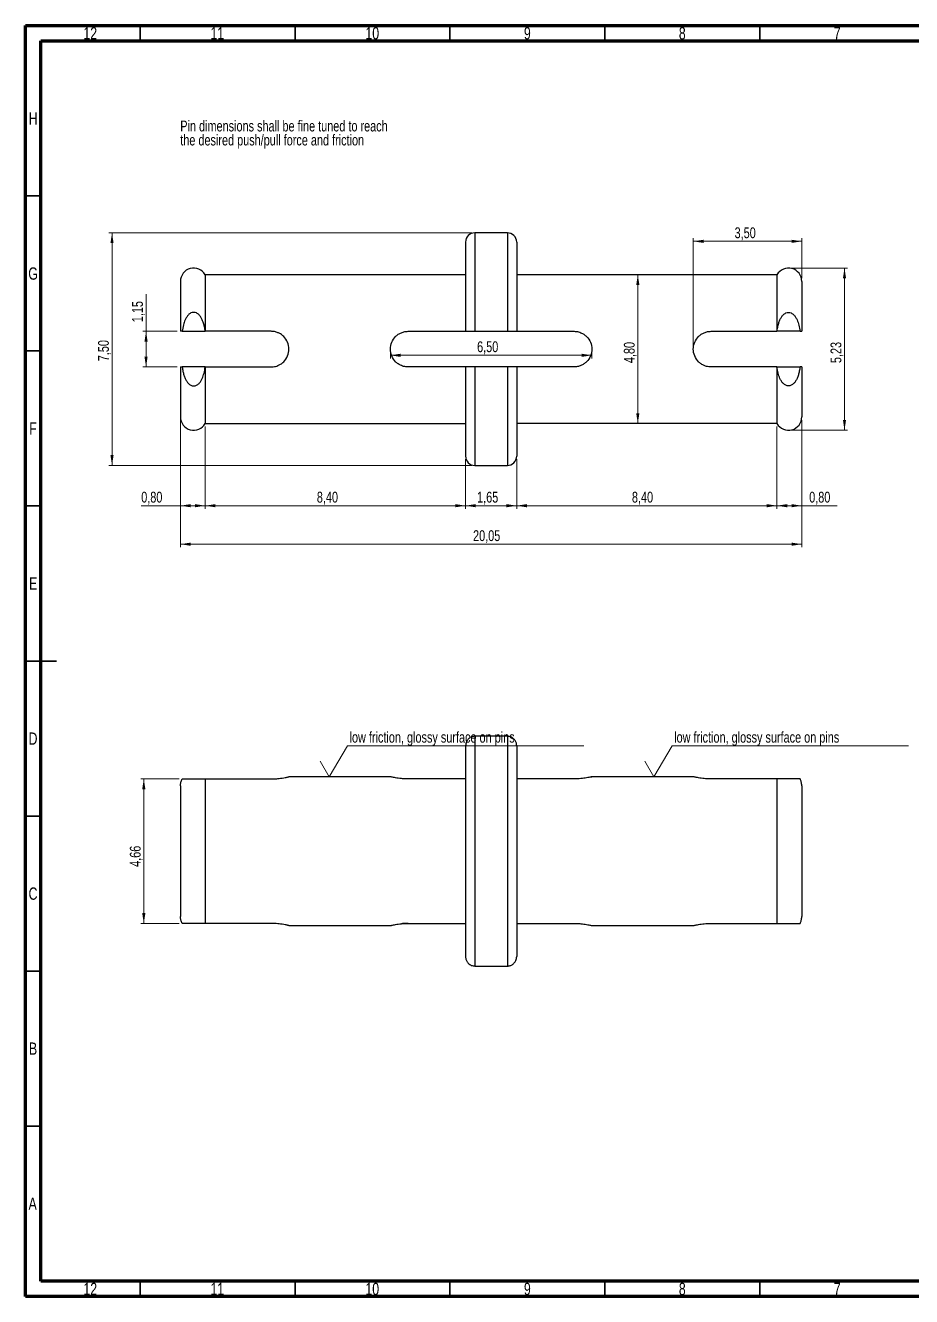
# Model space of a CAD drawing. Header units: millimetres. Extents: x 15 to 589, y 5 to 415.
# Drawn here: x 15 to 301, y 5 to 415 of the extents above; entities that cross this region are included whole.
import ezdxf

# ---------------------------------------------------------------- set-up
doc = ezdxf.new("R2010")
doc.units = ezdxf.units.MM
doc.styles.add('SLDTEXTSTYLE0', font='TXT', dxfattribs={"width": 0.75})
doc.dimstyles.new('SLDDIMSTYLE0', dxfattribs={"dimtxt": 3.5, "dimasz": 3.302, "dimexe": 0, "dimexo": 0.0625, "dimgap": 0.875, "dimtad": 1, "dimlfac": 0.1, "dimrnd": 1e-09, "dimzin": 12, "dimdsep": 46, "dimtxsty": 'SLDTEXTSTYLE0', "dimsah": 1, "dimcen": 0.09, "dimadec": 0, "dimazin": 3, "dimtfac": 1, "dimtofl": 0, "dimtmove": 0, "dimatfit": 3, "dimfxl": 0, "dimfrac": 2, "dimtolj": 1, "dimtzin": 12, "dimarcsym": 0})
doc.dimstyles.new('SLDDIMSTYLE1', dxfattribs={"dimtxt": 3.5, "dimasz": 3.302, "dimexe": 0, "dimexo": 0.0625, "dimgap": 0.875, "dimtad": 1, "dimlfac": 0.1, "dimrnd": 1e-09, "dimdsep": 46, "dimtxsty": 'SLDTEXTSTYLE0', "dimsah": 1, "dimcen": 0.09, "dimadec": 0, "dimazin": 2, "dimtfac": 1, "dimtofl": 0, "dimtmove": 0, "dimatfit": 3, "dimfxl": 0, "dimfrac": 2, "dimtolj": 1, "dimtzin": 12, "dimarcsym": 0})

# ---------------------------------------------------------------- blocks, each defined once
blk = doc.blocks.new('SW_NOTE_0')
at = {"color": 0, "linetype": 'Continuous', "lineweight": 0, "char_height": 3.5, "attachment_point": 1, "style": 'SLDTEXTSTYLE0'}
for s, insert in [('Pin dimensions shall be fine tuned to reach', (0, 4.51)), ('the desired push/pull force and friction', (0, -0.01))]:
    blk.add_mtext(s, dxfattribs=dict(at, insert=insert))
blk = doc.blocks.new('_D')
at = {"color": 7, "linetype": 'Continuous', "lineweight": 0}
for p, q in [((53.93, 316.34), (53.93, 328.33)), ((64.02, 316.34), (52.93, 316.34)), ((53.93, 316.34), (53.93, 304.84)), ((64.02, 304.84), (52.93, 304.84))]:
    blk.add_line(p, q, dxfattribs=at)
at = {"color": 7, "linetype": 'Continuous', "lineweight": 18}
for points in [[(53.93, 316.34), (53.42, 313.04), (54.43, 313.04)], [(53.93, 304.84), (54.43, 308.14), (53.42, 308.14)]]:
    blk.add_solid(points, dxfattribs=at)
at = {"color": 7, "linetype": 'Continuous', "lineweight": 18, "insert": (49.41, 319.27), "char_height": 3.5, "attachment_point": 1, "rotation": 90, "style": 'SLDTEXTSTYLE0'}
blk.add_mtext('1,15', dxfattribs=at)
blk = doc.blocks.new('_D_1')
at = {"color": 7, "linetype": 'Continuous', "lineweight": 0}
for p, q in [((65.02, 287.72), (65.02, 246.67)), ((265.52, 287.72), (265.52, 246.67)), ((65.02, 247.67), (265.52, 247.67))]:
    blk.add_line(p, q, dxfattribs=at)
at = {"color": 7, "linetype": 'Continuous', "lineweight": 18}
for points in [[(65.02, 247.67), (68.32, 247.16), (68.32, 248.18)], [(265.52, 247.67), (262.22, 248.18), (262.22, 247.16)]]:
    blk.add_solid(points, dxfattribs=at)
at = {"color": 7, "linetype": 'Continuous', "lineweight": 18, "insert": (159.45, 252.18), "char_height": 3.5, "attachment_point": 1, "style": 'SLDTEXTSTYLE0'}
blk.add_mtext('20,05', dxfattribs=at)
blk = doc.blocks.new('_D_2')
at = {"color": 7, "linetype": 'Continuous', "lineweight": 0}
for p, q in [((73.02, 285.59), (73.02, 259.09)), ((157.02, 275.09), (157.02, 259.09)), ((73.02, 260.09), (157.02, 260.09))]:
    blk.add_line(p, q, dxfattribs=at)
at = {"color": 7, "linetype": 'Continuous', "lineweight": 18}
for points in [[(73.02, 260.09), (76.32, 259.58), (76.32, 260.6)], [(157.02, 260.09), (153.72, 260.6), (153.72, 259.58)]]:
    blk.add_solid(points, dxfattribs=at)
at = {"color": 7, "linetype": 'Continuous', "lineweight": 18, "insert": (109.04, 264.6), "char_height": 3.5, "attachment_point": 1, "style": 'SLDTEXTSTYLE0'}
blk.add_mtext('8,40', dxfattribs=at)
blk = doc.blocks.new('_D_3')
at = {"color": 7, "linetype": 'Continuous', "lineweight": 0}
for p, q in [((157.02, 275.09), (157.02, 259.09)), ((173.52, 275.09), (173.52, 259.09)), ((157.02, 260.09), (173.52, 260.09))]:
    blk.add_line(p, q, dxfattribs=at)
at = {"color": 7, "linetype": 'Continuous', "lineweight": 18}
for points in [[(157.02, 260.09), (160.32, 259.58), (160.32, 260.6)], [(173.52, 260.09), (170.22, 260.6), (170.22, 259.58)]]:
    blk.add_solid(points, dxfattribs=at)
at = {"color": 7, "linetype": 'Continuous', "lineweight": 18, "insert": (160.75, 264.6), "char_height": 3.5, "attachment_point": 1, "style": 'SLDTEXTSTYLE0'}
blk.add_mtext('1,65', dxfattribs=at)
blk = doc.blocks.new('_D_4')
at = {"color": 7, "linetype": 'Continuous', "lineweight": 0}
for p, q in [((65.02, 287.72), (65.02, 259.09)), ((73.02, 285.59), (73.02, 259.09)), ((65.02, 260.09), (52.37, 260.09)), ((65.02, 260.09), (73.02, 260.09))]:
    blk.add_line(p, q, dxfattribs=at)
at = {"color": 7, "linetype": 'Continuous', "lineweight": 18}
for points in [[(65.02, 260.09), (68.32, 259.58), (68.32, 260.6)], [(73.02, 260.09), (69.72, 260.6), (69.72, 259.58)]]:
    blk.add_solid(points, dxfattribs=at)
at = {"color": 7, "linetype": 'Continuous', "lineweight": 18, "insert": (52.37, 264.6), "char_height": 3.5, "attachment_point": 1, "style": 'SLDTEXTSTYLE0'}
blk.add_mtext('0,80', dxfattribs=at)
blk = doc.blocks.new('_D_5')
at = {"color": 7, "linetype": 'Continuous', "lineweight": 0}
for p, q in [((257.52, 285.59), (257.52, 259.09)), ((173.52, 275.09), (173.52, 259.09)), ((173.52, 260.09), (257.52, 260.09))]:
    blk.add_line(p, q, dxfattribs=at)
at = {"color": 7, "linetype": 'Continuous', "lineweight": 18}
for points in [[(173.52, 260.09), (176.82, 259.58), (176.82, 260.6)], [(257.52, 260.09), (254.22, 260.6), (254.22, 259.58)]]:
    blk.add_solid(points, dxfattribs=at)
at = {"color": 7, "linetype": 'Continuous', "lineweight": 18, "insert": (210.71, 264.6), "char_height": 3.5, "attachment_point": 1, "style": 'SLDTEXTSTYLE0'}
blk.add_mtext('8,40', dxfattribs=at)
blk = doc.blocks.new('_D_6')
at = {"color": 7, "linetype": 'Continuous', "lineweight": 0}
for p, q in [((265.52, 287.72), (265.52, 259.09)), ((257.52, 285.59), (257.52, 259.09)), ((257.52, 260.09), (265.52, 260.09)), ((265.52, 260.09), (276.96, 260.09))]:
    blk.add_line(p, q, dxfattribs=at)
at = {"color": 7, "linetype": 'Continuous', "lineweight": 18}
for points in [[(257.52, 260.09), (260.82, 259.58), (260.82, 260.6)], [(265.52, 260.09), (262.22, 260.6), (262.22, 259.58)]]:
    blk.add_solid(points, dxfattribs=at)
at = {"color": 7, "linetype": 'Continuous', "lineweight": 18, "insert": (267.91, 264.6), "char_height": 3.5, "attachment_point": 1, "style": 'SLDTEXTSTYLE0'}
blk.add_mtext('0,80', dxfattribs=at)
blk = doc.blocks.new('_D_7')
at = {"color": 7, "linetype": 'Continuous', "lineweight": 0}
for p, q in [((159.02, 348.09), (41.95, 348.09)), ((42.95, 348.09), (42.95, 273.09)), ((159.02, 273.09), (41.95, 273.09))]:
    blk.add_line(p, q, dxfattribs=at)
at = {"color": 7, "linetype": 'Continuous', "lineweight": 18}
for points in [[(42.95, 348.09), (42.44, 344.79), (43.45, 344.79)], [(42.95, 273.09), (43.45, 276.39), (42.44, 276.39)]]:
    blk.add_solid(points, dxfattribs=at)
at = {"color": 7, "linetype": 'Continuous', "lineweight": 18, "insert": (38.43, 306.68), "char_height": 3.5, "attachment_point": 1, "rotation": 90, "style": 'SLDTEXTSTYLE0'}
blk.add_mtext('7,50', dxfattribs=at)
blk = doc.blocks.new('_D_8')
at = {"color": 7, "linetype": 'Continuous', "lineweight": 0}
blk.add_line((212.61, 334.59), (212.61, 286.59), dxfattribs=at)
at = {"color": 7, "linetype": 'Continuous', "lineweight": 18}
for points in [[(212.61, 334.59), (212.1, 331.29), (213.12, 331.29)], [(212.61, 286.59), (213.12, 289.89), (212.1, 289.89)]]:
    blk.add_solid(points, dxfattribs=at)
at = {"color": 7, "linetype": 'Continuous', "lineweight": 18, "insert": (208.1, 306.08), "char_height": 3.5, "attachment_point": 1, "rotation": 90, "style": 'SLDTEXTSTYLE0'}
blk.add_mtext('4,80', dxfattribs=at)
blk = doc.blocks.new('_D_9')
at = {"color": 7, "linetype": 'Continuous', "lineweight": 0}
for p, q in [((262.24, 336.74), (280.3, 336.74)), ((279.3, 336.74), (279.3, 284.44)), ((262.24, 284.44), (280.3, 284.44))]:
    blk.add_line(p, q, dxfattribs=at)
at = {"color": 7, "linetype": 'Continuous', "lineweight": 18}
for points in [[(279.3, 336.74), (278.8, 333.44), (279.81, 333.44)], [(279.3, 284.44), (279.81, 287.74), (278.8, 287.74)]]:
    blk.add_solid(points, dxfattribs=at)
at = {"color": 7, "linetype": 'Continuous', "lineweight": 18, "insert": (274.79, 306.08), "char_height": 3.5, "attachment_point": 1, "rotation": 90, "style": 'SLDTEXTSTYLE0'}
blk.add_mtext('5,23', dxfattribs=at)
blk = doc.blocks.new('_D_10')
at = {"color": 7, "linetype": 'Continuous', "lineweight": 0}
for p, q in [((230.52, 311.59), (230.52, 346.36)), ((230.52, 345.36), (265.52, 345.36)), ((265.52, 333.45), (265.52, 346.36))]:
    blk.add_line(p, q, dxfattribs=at)
at = {"color": 7, "linetype": 'Continuous', "lineweight": 18}
for points in [[(230.52, 345.36), (233.82, 344.85), (233.82, 345.87)], [(265.52, 345.36), (262.22, 345.87), (262.22, 344.85)]]:
    blk.add_solid(points, dxfattribs=at)
at = {"color": 7, "linetype": 'Continuous', "lineweight": 18, "insert": (243.84, 349.87), "char_height": 3.5, "attachment_point": 1, "style": 'SLDTEXTSTYLE0'}
blk.add_mtext('3,50', dxfattribs=at)
blk = doc.blocks.new('_D_11')
at = {"color": 7, "linetype": 'Continuous', "lineweight": 0}
for p, q in [((132.77, 309.59), (132.77, 307.6)), ((132.77, 308.6), (197.77, 308.6)), ((197.77, 309.59), (197.77, 307.6))]:
    blk.add_line(p, q, dxfattribs=at)
at = {"color": 7, "linetype": 'Continuous', "lineweight": 18}
for points in [[(132.77, 308.6), (136.07, 308.09), (136.07, 309.11)], [(197.77, 308.6), (194.47, 309.11), (194.47, 308.09)]]:
    blk.add_solid(points, dxfattribs=at)
at = {"color": 7, "linetype": 'Continuous', "lineweight": 18, "insert": (160.75, 313.11), "char_height": 3.5, "attachment_point": 1, "style": 'SLDTEXTSTYLE0'}
blk.add_mtext('6,50', dxfattribs=at)
blk = doc.blocks.new('_D_12')
at = {"color": 7, "linetype": 'Continuous', "lineweight": 0}
for p, q in [((64.59, 171.97), (52.2, 171.97)), ((53.2, 171.97), (53.2, 125.36)), ((64.59, 125.36), (52.2, 125.36))]:
    blk.add_line(p, q, dxfattribs=at)
at = {"color": 7, "linetype": 'Continuous', "lineweight": 18}
for points in [[(53.2, 171.97), (52.69, 168.66), (53.71, 168.66)], [(53.2, 125.36), (53.71, 128.67), (52.69, 128.67)]]:
    blk.add_solid(points, dxfattribs=at)
at = {"color": 7, "linetype": 'Continuous', "lineweight": 18, "insert": (48.69, 143.59), "char_height": 3.5, "attachment_point": 1, "rotation": 90, "style": 'SLDTEXTSTYLE0'}
blk.add_mtext('4,66', dxfattribs=at)
blk = doc.blocks.new('SW_SFSYMBOL_0')
at = {"color": 0, "linetype": 'Continuous', "lineweight": 0}
for p, q in [((-6.54, -10), (-0.65, 0)), ((-0.65, 0), (75.56, 0)), ((-6.54, -10), (-9.49, -5))]:
    blk.add_line(p, q, dxfattribs=at)
at = {"color": 0, "linetype": 'Continuous', "lineweight": 0, "insert": (0, 4.51), "char_height": 3.5, "attachment_point": 1, "style": 'SLDTEXTSTYLE0'}
blk.add_mtext('low friction, glossy surface on pins', dxfattribs=at)
blk = doc.blocks.new('SW_SFSYMBOL_1')
at = {"color": 0, "linetype": 'Continuous', "lineweight": 0}
for p, q in [((-6.54, -10), (-0.65, 0)), ((-0.65, 0), (75.56, 0)), ((-6.54, -10), (-9.49, -5))]:
    blk.add_line(p, q, dxfattribs=at)
at = {"color": 0, "linetype": 'Continuous', "lineweight": 0, "insert": (0, 4.51), "char_height": 3.5, "attachment_point": 1, "style": 'SLDTEXTSTYLE0'}
blk.add_mtext('low friction, glossy surface on pins', dxfattribs=at)

msp = doc.modelspace()

# ---------------------------------------------------------------- linework, layer by layer
at = {"color": 7, "linetype": 'Continuous', "lineweight": 70}
for p, q in [((15, 5), (15, 415)), ((15, 415), (589, 415)), ((20, 10), (20, 410)), ((20, 410), (584, 410)), ((584, 10), (20, 10)), ((589, 5), (15, 5))]:
    msp.add_line(p, q, dxfattribs=at)
at = {"color": 7, "linetype": 'Continuous', "lineweight": 35}
for p, q in [((52, 410), (52, 415)), ((102, 410), (102, 415)), ((152, 410), (152, 415)), ((202, 410), (202, 415)), ((252, 410), (252, 415)), ((20, 360), (15, 360)), ((20, 310), (15, 310)), ((20, 260), (15, 260)), ((15, 210), (25, 210)), ((20, 210), (15, 210)), ((20, 160), (15, 160)), ((20, 110), (15, 110)), ((20, 60), (15, 60)), ((52, 10), (52, 5)), ((102, 10), (102, 5)), ((152, 10), (152, 5)), ((202, 10), (202, 5)), ((252, 10), (252, 5))]:
    msp.add_line(p, q, dxfattribs=at)
at = {"color": 7, "linetype": 'Continuous', "lineweight": 25}
for p, q in [((157.022, 345.089), (157.022, 316.339)), ((170.522, 348.089), (160.022, 348.089)), ((173.522, 345.089), (173.522, 316.339)), ((65.022, 332.454), (65.022, 316.339)), ((157.022, 334.589), (73.022, 334.589)), ((73.022, 334.589), (73.022, 316.339)), ((257.522, 334.589), (173.522, 334.589)), ((257.522, 334.589), (257.522, 316.339)), ((265.522, 332.454), (265.522, 316.339)), ((65.591, 316.339), (73.022, 316.339)), ((94.272, 316.339), (73.022, 316.339)), ((138.522, 316.339), (157.022, 316.339)), ((160.022, 316.339), (170.522, 316.339)), ((173.522, 316.339), (192.022, 316.339)), ((236.272, 316.339), (257.522, 316.339)), ((264.952, 316.339), (257.522, 316.339)), ((65.022, 304.839), (65.022, 288.724)), ((73.022, 304.839), (65.591, 304.839)), ((73.022, 304.839), (73.022, 286.589)), ((73.022, 304.839), (94.272, 304.839)), ((157.022, 304.839), (138.522, 304.839)), ((157.022, 304.839), (157.022, 276.089)), ((170.522, 304.839), (160.022, 304.839)), ((173.522, 304.839), (173.522, 276.089)), ((192.022, 304.839), (173.522, 304.839)), ((257.522, 304.839), (236.272, 304.839)), ((257.522, 304.839), (257.522, 286.589)), ((257.522, 304.839), (264.952, 304.839)), ((265.522, 304.839), (265.522, 288.724)), ((73.022, 286.589), (157.022, 286.589)), ((257.522, 286.589), (173.522, 286.589)), ((160.022, 273.089), (170.522, 273.089)), ((160.022, 185.722), (160.022, 111.609)), ((170.522, 185.722), (160.022, 185.722)), ((170.522, 185.722), (170.522, 111.609)), ((157.022, 182.683), (157.022, 114.648)), ((173.522, 182.683), (173.522, 114.648)), ((132.772, 172.665), (100.022, 172.665)), ((230.522, 172.665), (197.772, 172.665)), ((65.022, 169.761), (65.022, 127.57)), ((73.022, 171.966), (73.022, 148.665)), ((73.022, 171.966), (94.272, 171.966)), ((157.022, 171.966), (138.522, 171.966)), ((192.022, 171.966), (173.522, 171.966)), ((257.522, 171.966), (236.272, 171.966)), ((257.522, 171.966), (257.522, 148.665)), ((265.522, 169.761), (265.522, 127.57)), ((73.022, 148.665), (73.022, 125.364)), ((257.522, 148.665), (257.522, 125.364)), ((94.272, 125.364), (73.022, 125.364)), ((100.022, 124.665), (132.772, 124.665)), ((138.522, 125.364), (157.022, 125.364)), ((173.522, 125.364), (192.022, 125.364)), ((197.772, 124.665), (230.522, 124.665)), ((236.272, 125.364), (257.522, 125.364)), ((160.022, 111.609), (170.522, 111.609))]:
    msp.add_line(p, q, dxfattribs=at)
at = {"color": 8, "linetype": 'Continuous', "lineweight": 25}
for p, q in [((160.022, 348.089), (160.022, 316.339)), ((170.522, 348.089), (170.522, 316.339)), ((160.022, 304.839), (160.022, 273.089)), ((170.522, 304.839), (170.522, 273.089))]:
    msp.add_line(p, q, dxfattribs=at)
at = {"color": 7, "linetype": 'Continuous', "lineweight": 25}
for centre, radius, start, end in [((160.022, 345.089), 3, 90, 180), ((170.522, 345.089), 3, 0, 90), ((69.307, 332.454), 4.285, 29.8831, 180), ((261.237, 332.454), 4.285, 0, 150.1169), ((69.307, 288.724), 4.285, 180, 330.1169), ((261.237, 288.724), 4.285, 209.8831, 0), ((160.022, 276.089), 3, 180, 270), ((170.522, 276.089), 3, 270, 0)]:
    msp.add_arc(centre, radius, start, end, dxfattribs=at)
for points, knots in [([(73.022, 316.339), (72.948, 316.812), (72.81, 317.702), (72.495, 318.937), (72.1, 320.013), (71.626, 320.92), (71.017, 321.708), (70.257, 322.297), (69.309, 322.533), (68.358, 322.299), (67.599, 321.71), (66.988, 320.922), (66.421, 319.833), (65.905, 318.285), (65.703, 317.028), (65.591, 316.339)], [0, 0, 0, 0, 0.093212, 0.1756604, 0.2480611, 0.3163841, 0.3744484, 0.441262, 0.5000486, 0.5584592, 0.625662, 0.6833806, 0.7520503, 0.8640627, 1, 1, 1, 1]), ([(257.522, 316.339), (257.591, 316.792), (257.725, 317.663), (258.035, 318.899), (258.433, 319.994), (258.916, 320.919), (259.525, 321.707), (260.287, 322.296), (261.237, 322.535), (262.186, 322.296), (262.949, 321.707), (263.558, 320.919), (264.136, 319.809), (264.644, 318.261), (264.845, 317.005), (264.952, 316.339)], [0, 0, 0, 0, 0.0892853, 0.1718107, 0.2480723, 0.3160017, 0.3744757, 0.4413542, 0.500058, 0.5587308, 0.6256411, 0.6840861, 0.7520446, 0.8686534, 1, 1, 1, 1]), ([(65.591, 316.339), (65.503, 316.339), (65.329, 316.339), (65.153, 316.339), (65.041, 316.339), (65.028, 316.339), (65.022, 316.339)], [0, 0, 0, 0, 0.250831, 0.4983411, 0.7466909, 1, 1, 1, 1]), ([(94.272, 304.839), (94.513, 304.848), (95.007, 304.866), (95.749, 305.016), (96.533, 305.278), (97.435, 305.743), (98.616, 306.679), (99.72, 308.324), (100.173, 310.589), (99.72, 312.854), (98.616, 314.498), (97.435, 315.436), (96.421, 315.955), (95.393, 316.277), (94.638, 316.319), (94.272, 316.339)], [0, 0, 0, 0, 0.04013325, 0.0819044, 0.12534801, 0.17750215, 0.25069237, 0.37545354, 0.50005879, 0.62466404, 0.74942521, 0.82259715, 0.87476963, 0.93923047, 1, 1, 1, 1]), ([(138.522, 304.839), (138.27, 304.848), (137.767, 304.867), (137.026, 305.02), (136.194, 305.303), (135.303, 305.778), (134.144, 306.732), (133.073, 308.324), (132.621, 310.589), (133.073, 312.854), (134.143, 314.445), (135.303, 315.401), (136.304, 315.931), (137.389, 316.276), (138.144, 316.318), (138.522, 316.339)], [0, 0, 0, 0, 0.0418561, 0.0833853, 0.1253478, 0.1878592, 0.250712, 0.3754632, 0.5000585, 0.6246537, 0.7494049, 0.8122294, 0.8747691, 0.9374303, 1, 1, 1, 1]), ([(157.022, 316.339), (157.031, 316.339), (157.049, 316.34), (157.185, 316.34), (157.378, 316.34), (157.616, 316.34), (158.059, 316.339), (158.844, 316.34), (159.633, 316.339), (160.022, 316.339)], [0, 0, 0, 0, 0.1151256, 0.2228567, 0.3231838, 0.4161034, 0.5016193, 0.754731, 1, 1, 1, 1]), ([(170.522, 316.339), (170.676, 316.339), (170.986, 316.339), (171.442, 316.339), (171.882, 316.339), (172.292, 316.339), (172.805, 316.339), (173.374, 316.341), (173.469, 316.34), (173.522, 316.339)], [0, 0, 0, 0, 0.0977135, 0.1966303, 0.2968041, 0.398284, 0.5011137, 0.7277386, 1, 1, 1, 1]), ([(192.022, 316.339), (192.274, 316.33), (192.776, 316.311), (193.518, 316.158), (194.349, 315.875), (195.24, 315.401), (196.4, 314.446), (197.47, 312.854), (197.922, 310.589), (197.47, 308.324), (196.4, 306.733), (195.24, 305.777), (194.24, 305.247), (193.154, 304.902), (192.399, 304.86), (192.022, 304.839)], [0, 0, 0, 0, 0.0418561, 0.0833853, 0.1253478, 0.1878592, 0.250712, 0.3754632, 0.5000585, 0.6246537, 0.7494049, 0.8122294, 0.8747691, 0.9374303, 1, 1, 1, 1]), ([(236.272, 304.839), (236.02, 304.848), (235.517, 304.867), (234.776, 305.02), (233.944, 305.303), (233.053, 305.778), (231.894, 306.732), (230.823, 308.324), (230.371, 310.589), (230.823, 312.854), (231.893, 314.445), (233.053, 315.401), (234.054, 315.931), (235.139, 316.276), (235.894, 316.318), (236.272, 316.339)], [0, 0, 0, 0, 0.0418561, 0.0833853, 0.1253478, 0.1878592, 0.250712, 0.3754632, 0.5000585, 0.6246537, 0.7494049, 0.8122294, 0.8747691, 0.9374303, 1, 1, 1, 1]), ([(264.952, 316.339), (265.035, 316.339), (265.203, 316.339), (265.379, 316.34), (265.499, 316.339), (265.514, 316.339), (265.522, 316.339)], [0, 0, 0, 0, 0.2356233, 0.4808643, 0.7356797, 1, 1, 1, 1]), ([(65.022, 304.839), (65.028, 304.839), (65.041, 304.839), (65.153, 304.839), (65.329, 304.839), (65.503, 304.839), (65.591, 304.839)], [0, 0, 0, 0, 0.25330909, 0.50165893, 0.74916895, 1, 1, 1, 1]), ([(65.591, 304.839), (65.665, 304.367), (65.803, 303.476), (66.118, 302.241), (66.513, 301.165), (66.987, 300.258), (67.597, 299.471), (68.356, 298.881), (69.305, 298.645), (70.255, 298.879), (71.014, 299.468), (71.625, 300.256), (72.192, 301.345), (72.708, 302.894), (72.91, 304.15), (73.022, 304.839)], [0, 0, 0, 0, 0.093212, 0.1756604, 0.2480611, 0.3163841, 0.3744484, 0.441262, 0.5000486, 0.5584592, 0.625662, 0.6833806, 0.7520503, 0.8640627, 1, 1, 1, 1]), ([(160.022, 304.839), (159.868, 304.839), (159.558, 304.839), (159.101, 304.839), (158.662, 304.839), (158.251, 304.839), (157.739, 304.839), (157.17, 304.837), (157.074, 304.838), (157.022, 304.839)], [0, 0, 0, 0, 0.0977135, 0.19663033, 0.29680412, 0.39828401, 0.50111367, 0.72773857, 1, 1, 1, 1]), ([(173.522, 304.839), (173.512, 304.839), (173.495, 304.839), (173.358, 304.838), (173.165, 304.838), (172.927, 304.839), (172.484, 304.839), (171.7, 304.839), (170.91, 304.839), (170.522, 304.839)], [0, 0, 0, 0, 0.1151256, 0.2228567, 0.3231838, 0.4161034, 0.5016193, 0.754731, 1, 1, 1, 1]), ([(264.952, 304.839), (264.882, 304.386), (264.749, 303.515), (264.439, 302.279), (264.041, 301.185), (263.558, 300.259), (262.949, 299.471), (262.186, 298.882), (261.237, 298.644), (260.288, 298.882), (259.525, 299.471), (258.916, 300.259), (258.338, 301.369), (257.83, 302.917), (257.628, 304.173), (257.522, 304.839)], [0, 0, 0, 0, 0.0892853, 0.1718107, 0.2480723, 0.3160017, 0.3744757, 0.4413542, 0.500058, 0.5587308, 0.6256411, 0.6840861, 0.7520446, 0.8686534, 1, 1, 1, 1]), ([(265.522, 304.839), (265.514, 304.839), (265.499, 304.839), (265.379, 304.839), (265.203, 304.839), (265.035, 304.839), (264.952, 304.839)], [0, 0, 0, 0, 0.2643203, 0.51913568, 0.76437667, 1, 1, 1, 1]), ([(160.022, 185.722), (159.868, 185.715), (159.558, 185.701), (159.101, 185.587), (158.662, 185.406), (158.251, 185.153), (157.739, 184.707), (157.17, 183.907), (157.074, 183.115), (157.022, 182.683)], [0, 0, 0, 0, 0.0977135, 0.19663033, 0.29680412, 0.39828401, 0.50111367, 0.72773857, 1, 1, 1, 1]), ([(173.522, 182.683), (173.512, 182.864), (173.495, 183.216), (173.358, 183.71), (173.165, 184.144), (172.927, 184.516), (172.484, 185.031), (171.7, 185.587), (170.91, 185.677), (170.522, 185.722)], [0, 0, 0, 0, 0.1151256, 0.2228567, 0.3231838, 0.4161034, 0.5016193, 0.754731, 1, 1, 1, 1]), ([(94.272, 171.966), (94.513, 171.969), (95.007, 171.973), (95.749, 172.01), (96.533, 172.07), (97.435, 172.176), (98.368, 172.318), (99.115, 172.46), (99.635, 172.575), (99.959, 172.649), (100.001, 172.66), (100.022, 172.665)], [0, 0, 0, 0, 0.0800623, 0.163392, 0.2500581, 0.354101, 0.500109, 0.644229, 0.7501631, 0.8784585, 1, 1, 1, 1]), ([(138.522, 171.966), (138.27, 171.969), (137.767, 171.973), (137.026, 172.01), (136.194, 172.077), (135.303, 172.181), (134.432, 172.318), (133.71, 172.455), (133.181, 172.57), (132.835, 172.65), (132.793, 172.66), (132.772, 172.665)], [0, 0, 0, 0, 0.0834927, 0.1663335, 0.2500385, 0.3747336, 0.5001097, 0.6252133, 0.7501775, 0.8752163, 1, 1, 1, 1]), ([(197.332, 172.564), (197.42, 172.584), (197.596, 172.623), (197.739, 172.657), (197.796, 172.671), (197.699, 172.647), (197.258, 172.545), (196.4, 172.364), (195.24, 172.181), (194.24, 172.065), (193.154, 171.982), (192.399, 171.971), (192.022, 171.966)], [0, 0, 0, 0, 0.0670397, 0.1334104, 0.2002697, 0.3001633, 0.400351, 0.5996521, 0.7000198, 0.7999325, 0.9000394, 1, 1, 1, 1]), ([(236.272, 171.966), (236.02, 171.969), (235.517, 171.973), (234.776, 172.01), (233.944, 172.077), (233.053, 172.181), (232.182, 172.318), (231.46, 172.455), (230.931, 172.57), (230.585, 172.65), (230.543, 172.66), (230.522, 172.665)], [0, 0, 0, 0, 0.0834927, 0.1663335, 0.2500385, 0.3747336, 0.5001097, 0.6252133, 0.7501775, 0.8752163, 1, 1, 1, 1]), ([(65.022, 169.761), (65.028, 169.955), (65.041, 170.341), (65.153, 170.906), (65.329, 171.454), (65.503, 171.795), (65.591, 171.966)], [0, 0, 0, 0, 0.25330909, 0.50165893, 0.74916895, 1, 1, 1, 1]), ([(65.591, 171.966), (65.665, 171.966), (65.803, 171.966), (66.118, 171.966), (66.513, 171.966), (66.987, 171.966), (67.597, 171.966), (68.356, 171.966), (69.305, 171.966), (70.255, 171.966), (71.014, 171.966), (71.625, 171.966), (72.192, 171.966), (72.708, 171.966), (72.91, 171.966), (73.022, 171.966)], [0, 0, 0, 0, 0.093212, 0.1756604, 0.2480611, 0.3163841, 0.3744484, 0.441262, 0.5000486, 0.5584592, 0.625662, 0.6833806, 0.7520503, 0.8640627, 1, 1, 1, 1]), ([(264.952, 171.966), (264.882, 171.966), (264.749, 171.965), (264.439, 171.963), (264.041, 171.968), (263.558, 171.967), (262.949, 171.967), (262.186, 171.968), (261.237, 171.966), (260.288, 171.968), (259.525, 171.967), (258.916, 171.967), (258.338, 171.968), (257.83, 171.962), (257.628, 171.965), (257.522, 171.966)], [0, 0, 0, 0, 0.0892853, 0.1718107, 0.2480723, 0.3160017, 0.3744757, 0.4413542, 0.500058, 0.5587308, 0.6256411, 0.6840861, 0.7520446, 0.8686534, 1, 1, 1, 1]), ([(265.522, 169.761), (265.514, 169.964), (265.499, 170.362), (265.379, 170.938), (265.203, 171.476), (265.035, 171.805), (264.952, 171.966)], [0, 0, 0, 0, 0.2643203, 0.51913568, 0.76437667, 1, 1, 1, 1]), ([(65.591, 125.364), (65.503, 125.536), (65.329, 125.876), (65.153, 126.424), (65.041, 126.99), (65.028, 127.375), (65.022, 127.57)], [0, 0, 0, 0, 0.250831, 0.4983411, 0.7466909, 1, 1, 1, 1]), ([(264.952, 125.364), (265.035, 125.525), (265.203, 125.854), (265.379, 126.392), (265.499, 126.968), (265.514, 127.367), (265.522, 127.57)], [0, 0, 0, 0, 0.2356233, 0.4808643, 0.7356797, 1, 1, 1, 1]), ([(73.022, 125.364), (72.948, 125.364), (72.81, 125.364), (72.495, 125.364), (72.1, 125.364), (71.626, 125.364), (71.017, 125.364), (70.257, 125.364), (69.309, 125.364), (68.358, 125.364), (67.599, 125.364), (66.988, 125.364), (66.421, 125.364), (65.905, 125.364), (65.703, 125.364), (65.591, 125.364)], [0, 0, 0, 0, 0.093212, 0.1756604, 0.2480611, 0.3163841, 0.3744484, 0.441262, 0.5000486, 0.5584592, 0.625662, 0.6833806, 0.7520503, 0.8640627, 1, 1, 1, 1]), ([(100.022, 124.665), (100.013, 124.667), (99.995, 124.672), (99.845, 124.708), (99.58, 124.767), (99.114, 124.871), (98.369, 125.013), (97.435, 125.155), (96.421, 125.272), (95.393, 125.348), (94.638, 125.359), (94.272, 125.364)], [0, 0, 0, 0, 0.0803118, 0.1636468, 0.2500713, 0.3559668, 0.5001254, 0.646097, 0.7501765, 0.8787701, 1, 1, 1, 1]), ([(132.772, 124.665), (132.781, 124.668), (132.799, 124.672), (132.953, 124.708), (133.236, 124.773), (133.71, 124.876), (134.431, 125.012), (135.303, 125.15), (136.304, 125.266), (137.389, 125.348), (138.144, 125.359), (138.522, 125.364)], [0, 0, 0, 0, 0.0834311, 0.1663016, 0.2500572, 0.3749649, 0.5001246, 0.6254441, 0.7501952, 0.8751889, 1, 1, 1, 1]), ([(138.522, 125.364), (138.27, 125.362), (137.768, 125.357), (137.024, 125.321), (136.554, 125.28), (136.317, 125.26)], [0, 0, 0, 0, 0.3339194, 0.6652314, 1, 1, 1, 1]), ([(192.022, 125.364), (192.274, 125.362), (192.776, 125.357), (193.518, 125.32), (194.349, 125.254), (195.24, 125.15), (196.112, 125.012), (196.834, 124.876), (197.363, 124.761), (197.709, 124.681), (197.751, 124.67), (197.772, 124.665)], [0, 0, 0, 0, 0.08349272, 0.16633348, 0.25003851, 0.37473359, 0.50010966, 0.62521325, 0.75017752, 0.87521635, 1, 1, 1, 1]), ([(230.522, 124.665), (230.531, 124.668), (230.549, 124.672), (230.703, 124.708), (230.986, 124.773), (231.46, 124.876), (232.181, 125.012), (233.053, 125.15), (234.054, 125.266), (235.139, 125.348), (235.894, 125.359), (236.272, 125.364)], [0, 0, 0, 0, 0.0834311, 0.1663016, 0.2500572, 0.3749649, 0.5001246, 0.6254441, 0.7501952, 0.8751889, 1, 1, 1, 1]), ([(257.522, 125.364), (257.591, 125.365), (257.725, 125.366), (258.035, 125.367), (258.433, 125.362), (258.916, 125.364), (259.525, 125.363), (260.287, 125.363), (261.237, 125.365), (262.186, 125.363), (262.949, 125.363), (263.558, 125.364), (264.136, 125.362), (264.644, 125.368), (264.845, 125.366), (264.952, 125.364)], [0, 0, 0, 0, 0.08928528, 0.17181074, 0.24807231, 0.31600171, 0.37447574, 0.44135417, 0.50005801, 0.5587308, 0.62564111, 0.68408606, 0.75204461, 0.86865337, 1, 1, 1, 1]), ([(157.022, 114.648), (157.031, 114.466), (157.049, 114.115), (157.185, 113.62), (157.378, 113.186), (157.616, 112.814), (158.059, 112.299), (158.844, 111.743), (159.633, 111.653), (160.022, 111.609)], [0, 0, 0, 0, 0.1151256, 0.2228567, 0.3231838, 0.4161034, 0.5016193, 0.754731, 1, 1, 1, 1]), ([(170.522, 111.609), (170.676, 111.616), (170.986, 111.63), (171.442, 111.743), (171.882, 111.924), (172.292, 112.177), (172.805, 112.623), (173.374, 113.424), (173.469, 114.216), (173.522, 114.648)], [0, 0, 0, 0, 0.0977135, 0.1966303, 0.2968041, 0.398284, 0.5011137, 0.7277386, 1, 1, 1, 1])]:
    msp.add_open_spline(points, degree=3, knots=knots, dxfattribs=at)

# ---------------------------------------------------------------- block references
at = {"color": 7, "linetype": 'Continuous', "lineweight": 0}
for name, p in [('SW_NOTE_0', (64.97, 379.798)), ('SW_SFSYMBOL_1', (119.599, 182.665)), ('SW_SFSYMBOL_0', (224.346, 182.665))]:
    msp.add_blockref(name, p, dxfattribs=at)

# ---------------------------------------------------------------- texts
at = {"color": 7, "linetype": 'Continuous', "lineweight": 0, "attachment_point": 2, "style": 'SLDTEXTSTYLE0'}
for s, insert, char_height in [('12', (35.92, 414.452), 3.9687), ('11', (76.92, 414.452), 3.9687), ('10', (126.92, 414.452), 3.9687), ('9', (176.96, 414.452), 3.969), ('8', (226.96, 414.452), 3.969), ('7', (276.96, 414.452), 3.969), ('H', (17.49, 386.952), 3.969), ('G', (17.487, 336.952), 3.969), ('F', (17.458, 286.952), 3.969), ('E', (17.508, 236.952), 3.969), ('D', (17.453, 186.952), 3.969), ('C', (17.459, 136.952), 3.969), ('B', (17.471, 86.952), 3.969), ('A', (17.34, 36.952), 3.969), ('12', (35.92, 9.452), 3.9687), ('11', (76.92, 9.452), 3.9687), ('10', (126.92, 9.452), 3.9687), ('9', (176.96, 9.452), 3.969), ('8', (226.96, 9.452), 3.969), ('7', (276.96, 9.452), 3.969)]:
    msp.add_mtext(s, dxfattribs=dict(at, insert=insert, char_height=char_height))

# ---------------------------------------------------------------- dimensions: what is measured, and where the dimension line sits
at = {"color": 7, "linetype": 'Continuous', "lineweight": 18}
for base, p1, p2, dimstyle, picture, middle in [((265.522, 345.361), (230.522, 310.589), (265.522, 332.454), 'SLDDIMSTYLE0', '_D_10', (248.366, 345.361)), ((73.022, 260.089), (65.022, 288.724), (73.022, 286.589), 'SLDDIMSTYLE1', '_D_4', (56.899, 260.089)), ((265.522, 247.671), (65.022, 288.724), (265.522, 288.724), 'SLDDIMSTYLE0', '_D_1', (165.272, 247.671)), ((265.522, 260.089), (257.522, 286.589), (265.522, 288.724), 'SLDDIMSTYLE1', '_D_6', (272.434, 260.089)), ((157.022, 260.089), (73.022, 286.589), (157.022, 276.089), 'SLDDIMSTYLE0', '_D_2', (113.562, 260.089)), ((257.522, 260.089), (173.522, 276.089), (257.522, 286.589), 'SLDDIMSTYLE0', '_D_5', (215.236, 260.089)), ((173.522, 260.089), (157.022, 276.089), (173.522, 276.089), 'SLDDIMSTYLE0', '_D_3', (165.272, 260.089))]:
    dim = msp.add_linear_dim(base=base, p1=p1, p2=p2, dimstyle=dimstyle, dxfattribs=at)
    dim.commit()
    dim.dimension.update_dxf_attribs({"geometry": picture, "text_midpoint": middle, "dimtype": 160})
for base, p1, p2, angle, picture, middle in [((42.946, 273.089), (160.022, 348.089), (160.022, 273.089), 90, '_D_7', (42.946, 311.209)), ((279.304, 284.439), (261.237, 336.739), (261.237, 284.439), 90, '_D_9', (279.304, 310.606)), ((212.608, 286.589), (173.522, 334.589), (173.522, 286.589), 90, '_D_8', (212.608, 310.606)), ((53.925, 304.839), (65.022, 316.339), (65.022, 304.839), 90, '_D', (53.925, 323.8)), ((197.772, 308.598), (132.772, 310.589), (197.772, 310.589), 0, '_D_11', (165.272, 308.598)), ((53.199, 125.364), (65.591, 171.966), (65.591, 125.364), 90, '_D_12', (53.199, 148.112))]:
    dim = msp.add_linear_dim(base=base, p1=p1, p2=p2, angle=angle, dimstyle='SLDDIMSTYLE0', dxfattribs=at)
    dim.commit()
    dim.dimension.update_dxf_attribs({"geometry": picture, "text_midpoint": middle, "dimtype": 160})

doc.saveas('drawing.dxf')
